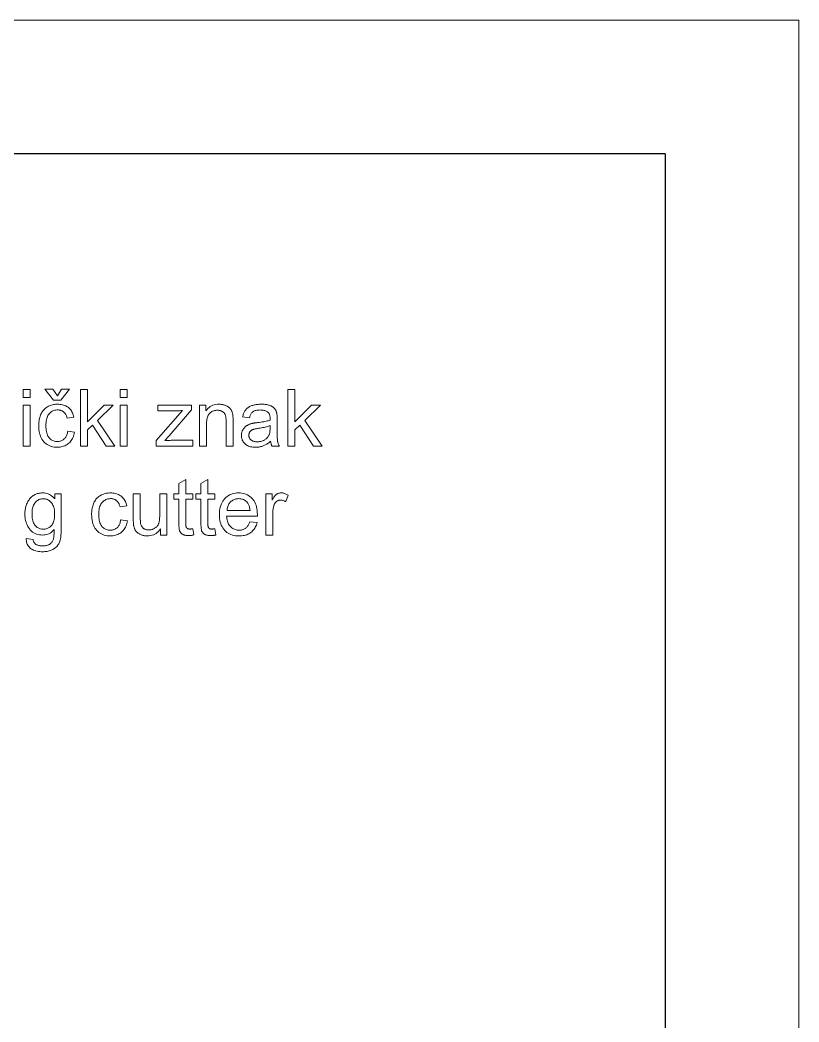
# Model space of a CAD drawing. Extents: x 0 to 594, y 0 to 521.
# Drawn here: x 552.7 to 593.8, y 367 to 419.9 of the extents above; entities that cross this region are included whole.
import ezdxf

# ---------------------------------------------------------------- set-up
doc = ezdxf.new("R2010")
doc.units = 0

msp = doc.modelspace()

# ---------------------------------------------------------------- linework, layer by layer
at = {"color": 7, "lineweight": 13}
for p, q in [((593.818, 419.914), (0, 419.914)), ((593.818, 0), (593.818, 419.914))]:
    msp.add_line(p, q, dxfattribs=at)
at = {"color": 7, "lineweight": 30}
for q in [(28.277, 412.845), (586.749, 7.069)]:
    msp.add_line((586.749, 412.845), q, dxfattribs=at)
at = {"color": 7, "lineweight": 13}
for points in [[(552.872, 399.989), (552.872, 400.412), (553.241, 400.412), (553.241, 399.989)], [(554.673, 400.081), (554.898, 400.429), (555.316, 400.429), (554.855, 399.856), (554.462, 399.856), (554.02, 400.429), (554.442, 400.429)], [(555.899, 397.412), (555.899, 400.412), (556.267, 400.412), (556.267, 398.702), (557.139, 399.586), (557.616, 399.586), (556.785, 398.779), (557.7, 397.412), (557.245, 397.412), (556.527, 398.523), (556.267, 398.274), (556.267, 397.412)], [(557.994, 399.989), (557.994, 400.412), (558.363, 400.412), (558.363, 399.989)], [(566.847, 397.412), (566.847, 400.412), (567.215, 400.412), (567.215, 398.702), (568.087, 399.586), (568.564, 399.586), (567.733, 398.779), (568.648, 397.412), (568.193, 397.412), (567.475, 398.523), (567.215, 398.274), (567.215, 397.412)], [(552.872, 397.412), (552.872, 399.586), (553.241, 399.586), (553.241, 397.412)], [(555.219, 398.208), (555.582, 398.161), (555.568, 398.088), (555.55, 398.018), (555.529, 397.951), (555.505, 397.888), (555.476, 397.827), (555.444, 397.77), (555.408, 397.717), (555.368, 397.666), (555.325, 397.619), (555.278, 397.575), (555.228, 397.535), (555.175, 397.499), (555.121, 397.467), (555.064, 397.439), (555.005, 397.416), (554.944, 397.397), (554.881, 397.382), (554.815, 397.372), (554.747, 397.365), (554.677, 397.363), (554.59, 397.366), (554.506, 397.375), (554.425, 397.389), (554.348, 397.41), (554.275, 397.436), (554.205, 397.468), (554.138, 397.506), (554.075, 397.55), (554.016, 397.599), (553.96, 397.655), (553.908, 397.716), (553.862, 397.782), (553.822, 397.853), (553.786, 397.929), (553.757, 398.01), (553.732, 398.096), (553.713, 398.187), (553.7, 398.283), (553.691, 398.384), (553.689, 398.491), (553.69, 398.56), (553.693, 398.628), (553.699, 398.694), (553.707, 398.758), (553.718, 398.821), (553.731, 398.881), (553.746, 398.94), (553.763, 398.998), (553.783, 399.053), (553.805, 399.107), (553.83, 399.158), (553.857, 399.207), (553.886, 399.253), (553.918, 399.297), (553.952, 399.338), (553.989, 399.376), (554.028, 399.412), (554.07, 399.445), (554.114, 399.475), (554.16, 399.503), (554.208, 399.528), (554.257, 399.55), (554.307, 399.57), (554.358, 399.587), (554.409, 399.602), (554.462, 399.614), (554.515, 399.623), (554.569, 399.629), (554.624, 399.633), (554.679, 399.635), (554.749, 399.633), (554.816, 399.628), (554.88, 399.619), (554.942, 399.606), (555.001, 399.59), (555.058, 399.57), (555.112, 399.547), (555.163, 399.52), (555.212, 399.49), (555.258, 399.456), (555.302, 399.418), (555.342, 399.378), (555.379, 399.335), (555.413, 399.288), (555.443, 399.239), (555.47, 399.187), (555.494, 399.131), (555.515, 399.073), (555.533, 399.011), (555.547, 398.947), (555.189, 398.892), (555.178, 398.935), (555.165, 398.975), (555.151, 399.013), (555.135, 399.05), (555.118, 399.084), (555.099, 399.116), (555.078, 399.145), (555.056, 399.173), (555.033, 399.198), (555.008, 399.221), (554.981, 399.242), (554.953, 399.261), (554.925, 399.278), (554.895, 399.292), (554.864, 399.304), (554.832, 399.314), (554.799, 399.322), (554.765, 399.327), (554.73, 399.331), (554.693, 399.332), (554.639, 399.33), (554.586, 399.324), (554.536, 399.314), (554.488, 399.3), (554.441, 399.282), (554.397, 399.26), (554.355, 399.234), (554.315, 399.204), (554.277, 399.17), (554.241, 399.132), (554.208, 399.09), (554.179, 399.043), (554.153, 398.992), (554.13, 398.935), (554.111, 398.875), (554.095, 398.809), (554.083, 398.739), (554.074, 398.664), (554.069, 398.585), (554.067, 398.501), (554.069, 398.416), (554.074, 398.335), (554.082, 398.26), (554.094, 398.189), (554.109, 398.123), (554.128, 398.062), (554.15, 398.005), (554.175, 397.954), (554.203, 397.907), (554.235, 397.865), (554.27, 397.827), (554.306, 397.793), (554.345, 397.763), (554.386, 397.738), (554.429, 397.716), (554.473, 397.698), (554.52, 397.684), (554.569, 397.674), (554.62, 397.668), (554.673, 397.666), (554.716, 397.667), (554.757, 397.671), (554.797, 397.678), (554.835, 397.687), (554.872, 397.699), (554.908, 397.714), (554.942, 397.731), (554.974, 397.751), (555.005, 397.774), (555.035, 397.799), (555.063, 397.827), (555.089, 397.858), (555.113, 397.892), (555.134, 397.928), (555.154, 397.968), (555.171, 398.01), (555.187, 398.055), (555.2, 398.104), (555.211, 398.155)], [(557.994, 397.412), (557.994, 399.586), (558.363, 399.586), (558.363, 397.412)], [(559.893, 397.412), (559.893, 397.711), (561.277, 399.299), (561.23, 399.297), (561.185, 399.295), (561.141, 399.293), (561.097, 399.291), (561.055, 399.29), (561.014, 399.289), (560.974, 399.288), (560.936, 399.287), (560.898, 399.287), (560.861, 399.287), (559.975, 399.287), (559.975, 399.586), (561.751, 399.586), (561.751, 399.342), (560.575, 397.963), (560.348, 397.711), (560.397, 397.715), (560.445, 397.718), (560.493, 397.72), (560.541, 397.723), (560.588, 397.725), (560.634, 397.727), (560.679, 397.728), (560.724, 397.729), (560.768, 397.729), (560.812, 397.729), (561.817, 397.729), (561.817, 397.412)], [(562.183, 397.412), (562.183, 399.586), (562.515, 399.586), (562.515, 399.277), (562.565, 399.345), (562.619, 399.405), (562.678, 399.459), (562.74, 399.506), (562.807, 399.545), (562.879, 399.577), (562.954, 399.602), (563.034, 399.62), (563.118, 399.631), (563.206, 399.635), (563.245, 399.634), (563.284, 399.632), (563.321, 399.628), (563.359, 399.623), (563.395, 399.617), (563.431, 399.609), (563.466, 399.6), (563.5, 399.589), (563.534, 399.577), (563.568, 399.564), (563.6, 399.549), (563.63, 399.534), (563.659, 399.518), (563.686, 399.501), (563.712, 399.482), (563.735, 399.464), (563.758, 399.444), (563.778, 399.423), (563.797, 399.401), (563.814, 399.379), (563.83, 399.356), (563.845, 399.331), (563.859, 399.306), (563.872, 399.28), (563.884, 399.254), (563.895, 399.226), (563.905, 399.197), (563.914, 399.168), (563.922, 399.138), (563.929, 399.107), (563.933, 399.085), (563.936, 399.06), (563.939, 399.031), (563.942, 399), (563.944, 398.966), (563.946, 398.929), (563.947, 398.888), (563.948, 398.845), (563.949, 398.798), (563.949, 398.749), (563.949, 397.412), (563.581, 397.412), (563.581, 398.734), (563.581, 398.778), (563.579, 398.82), (563.577, 398.859), (563.574, 398.896), (563.57, 398.931), (563.565, 398.964), (563.56, 398.994), (563.553, 399.022), (563.546, 399.047), (563.538, 399.071), (563.529, 399.093), (563.518, 399.114), (563.506, 399.134), (563.493, 399.153), (563.478, 399.171), (563.462, 399.189), (563.445, 399.205), (563.427, 399.221), (563.407, 399.235), (563.385, 399.249), (563.363, 399.262), (563.34, 399.273), (563.316, 399.283), (563.292, 399.291), (563.267, 399.299), (563.241, 399.305), (563.214, 399.309), (563.186, 399.313), (563.158, 399.315), (563.129, 399.315), (563.082, 399.314), (563.037, 399.309), (562.993, 399.302), (562.951, 399.292), (562.909, 399.278), (562.87, 399.262), (562.831, 399.242), (562.793, 399.22), (562.757, 399.194), (562.722, 399.166), (562.69, 399.133), (562.661, 399.096), (562.635, 399.052), (562.613, 399.004), (562.594, 398.95), (562.579, 398.89), (562.567, 398.826), (562.558, 398.755), (562.553, 398.68), (562.552, 398.599), (562.552, 397.412)], [(565.932, 397.68), (565.891, 397.647), (565.851, 397.615), (565.811, 397.585), (565.771, 397.558), (565.731, 397.532), (565.692, 397.508), (565.653, 397.487), (565.615, 397.468), (565.576, 397.45), (565.538, 397.435), (565.5, 397.421), (565.461, 397.409), (565.422, 397.398), (565.382, 397.389), (565.342, 397.381), (565.301, 397.375), (565.26, 397.37), (565.218, 397.366), (565.175, 397.364), (565.132, 397.363), (565.062, 397.365), (564.995, 397.37), (564.932, 397.379), (564.872, 397.391), (564.815, 397.407), (564.762, 397.426), (564.712, 397.449), (564.665, 397.475), (564.622, 397.505), (564.582, 397.538), (564.545, 397.574), (564.512, 397.612), (564.484, 397.652), (564.458, 397.694), (564.437, 397.737), (564.42, 397.783), (564.407, 397.831), (564.397, 397.88), (564.391, 397.932), (564.389, 397.985), (564.39, 398.017), (564.392, 398.048), (564.396, 398.079), (564.401, 398.109), (564.407, 398.138), (564.415, 398.167), (564.425, 398.195), (564.436, 398.223), (564.448, 398.25), (564.462, 398.277), (564.477, 398.303), (564.493, 398.328), (564.51, 398.351), (564.527, 398.374), (564.546, 398.396), (564.565, 398.417), (564.586, 398.436), (564.607, 398.455), (564.629, 398.472), (564.652, 398.489), (564.676, 398.504), (564.701, 398.519), (564.726, 398.533), (564.751, 398.546), (564.777, 398.559), (564.804, 398.57), (564.832, 398.581), (564.859, 398.591), (564.888, 398.601), (564.917, 398.609), (564.94, 398.615), (564.965, 398.621), (564.992, 398.626), (565.022, 398.632), (565.053, 398.638), (565.087, 398.643), (565.123, 398.649), (565.161, 398.654), (565.202, 398.659), (565.245, 398.665), (565.332, 398.676), (565.414, 398.687), (565.491, 398.698), (565.564, 398.711), (565.632, 398.723), (565.695, 398.736), (565.754, 398.749), (565.808, 398.763), (565.857, 398.777), (565.902, 398.792), (565.902, 398.806), (565.902, 398.82), (565.903, 398.832), (565.903, 398.843), (565.903, 398.853), (565.903, 398.863), (565.903, 398.87), (565.904, 398.877), (565.904, 398.883), (565.904, 398.888), (565.903, 398.931), (565.899, 398.972), (565.894, 399.011), (565.887, 399.047), (565.878, 399.08), (565.866, 399.11), (565.852, 399.138), (565.837, 399.163), (565.819, 399.185), (565.799, 399.205), (565.77, 399.229), (565.737, 399.25), (565.702, 399.269), (565.664, 399.285), (565.624, 399.299), (565.58, 399.31), (565.534, 399.319), (565.486, 399.325), (565.434, 399.329), (565.38, 399.33), (565.329, 399.329), (565.281, 399.326), (565.236, 399.322), (565.194, 399.315), (565.154, 399.307), (565.117, 399.297), (565.083, 399.285), (565.051, 399.271), (565.022, 399.256), (564.996, 399.239), (564.972, 399.219), (564.949, 399.197), (564.928, 399.171), (564.907, 399.143), (564.888, 399.113), (564.871, 399.079), (564.854, 399.043), (564.839, 399.003), (564.825, 398.961), (564.813, 398.916), (564.453, 398.965), (564.463, 399.011), (564.475, 399.054), (564.488, 399.096), (564.502, 399.136), (564.518, 399.174), (564.534, 399.211), (564.553, 399.246), (564.572, 399.279), (564.593, 399.31), (564.614, 399.339), (564.638, 399.367), (564.663, 399.393), (564.691, 399.418), (564.72, 399.442), (564.752, 399.465), (564.786, 399.486), (564.821, 399.506), (564.859, 399.525), (564.898, 399.542), (564.94, 399.558), (564.983, 399.573), (565.028, 399.586), (565.074, 399.597), (565.121, 399.607), (565.169, 399.615), (565.219, 399.622), (565.271, 399.628), (565.323, 399.632), (565.378, 399.634), (565.433, 399.635), (565.488, 399.634), (565.54, 399.632), (565.591, 399.629), (565.639, 399.624), (565.685, 399.618), (565.729, 399.611), (565.771, 399.603), (565.811, 399.593), (565.849, 399.582), (565.885, 399.569), (565.919, 399.556), (565.951, 399.542), (565.981, 399.527), (566.01, 399.511), (566.036, 399.495), (566.061, 399.478), (566.084, 399.461), (566.105, 399.443), (566.124, 399.424), (566.141, 399.404), (566.157, 399.384), (566.172, 399.363), (566.186, 399.34), (566.199, 399.317), (566.211, 399.292), (566.222, 399.267), (566.232, 399.24), (566.241, 399.212), (566.249, 399.184), (566.256, 399.154), (566.259, 399.133), (566.262, 399.11), (566.265, 399.084), (566.267, 399.054), (566.269, 399.022), (566.271, 398.986), (566.272, 398.948), (566.273, 398.906), (566.274, 398.862), (566.274, 398.814), (566.274, 398.323), (566.274, 398.224), (566.275, 398.133), (566.276, 398.049), (566.278, 397.972), (566.28, 397.904), (566.282, 397.842), (566.286, 397.789), (566.289, 397.743), (566.293, 397.704), (566.298, 397.673), (566.303, 397.646), (566.309, 397.619), (566.316, 397.593), (566.324, 397.566), (566.333, 397.54), (566.342, 397.514), (566.353, 397.488), (566.365, 397.463), (566.377, 397.437), (566.391, 397.412), (566.006, 397.412), (565.995, 397.436), (565.985, 397.46), (565.975, 397.485), (565.967, 397.51), (565.959, 397.537), (565.952, 397.564), (565.946, 397.592), (565.94, 397.621), (565.936, 397.65)], [(565.902, 398.503), (565.859, 398.487), (565.813, 398.471), (565.763, 398.456), (565.709, 398.441), (565.651, 398.427), (565.589, 398.414), (565.523, 398.4), (565.452, 398.388), (565.378, 398.376), (565.3, 398.364), (565.256, 398.357), (565.214, 398.35), (565.176, 398.343), (565.139, 398.336), (565.106, 398.329), (565.075, 398.322), (565.047, 398.314), (565.022, 398.306), (564.999, 398.298), (564.979, 398.29), (564.96, 398.282), (564.943, 398.272), (564.926, 398.262), (564.91, 398.251), (564.895, 398.24), (564.881, 398.227), (564.868, 398.214), (564.856, 398.2), (564.844, 398.186), (564.833, 398.17), (564.824, 398.155), (564.815, 398.138), (564.807, 398.122), (564.801, 398.105), (564.795, 398.087), (564.79, 398.07), (564.787, 398.052), (564.784, 398.033), (564.783, 398.015), (564.782, 397.996), (564.783, 397.967), (564.787, 397.939), (564.792, 397.912), (564.8, 397.885), (564.81, 397.86), (564.822, 397.836), (564.837, 397.813), (564.854, 397.791), (564.872, 397.77), (564.894, 397.75), (564.917, 397.731), (564.942, 397.715), (564.97, 397.7), (564.999, 397.687), (565.031, 397.676), (565.065, 397.667), (565.1, 397.661), (565.138, 397.656), (565.178, 397.653), (565.22, 397.652), (565.262, 397.653), (565.303, 397.655), (565.344, 397.66), (565.383, 397.667), (565.421, 397.675), (565.459, 397.685), (565.495, 397.697), (565.531, 397.711), (565.565, 397.727), (565.599, 397.745), (565.631, 397.764), (565.661, 397.785), (565.69, 397.807), (565.717, 397.83), (565.742, 397.855), (565.766, 397.881), (565.788, 397.909), (565.808, 397.938), (565.826, 397.968), (565.842, 398), (565.854, 398.026), (565.864, 398.054), (565.872, 398.085), (565.88, 398.118), (565.887, 398.154), (565.892, 398.192), (565.896, 398.233), (565.899, 398.275), (565.901, 398.32), (565.902, 398.368)], [(561.825, 393.06), (561.878, 392.734), (561.848, 392.728), (561.817, 392.722), (561.788, 392.718), (561.759, 392.713), (561.731, 392.71), (561.704, 392.707), (561.677, 392.704), (561.651, 392.703), (561.625, 392.702), (561.6, 392.702), (561.561, 392.702), (561.523, 392.704), (561.488, 392.707), (561.454, 392.712), (561.422, 392.717), (561.392, 392.724), (561.363, 392.733), (561.337, 392.742), (561.312, 392.753), (561.289, 392.765), (561.268, 392.778), (561.247, 392.792), (561.229, 392.807), (561.211, 392.822), (561.195, 392.838), (561.18, 392.855), (561.166, 392.873), (561.154, 392.892), (561.143, 392.911), (561.133, 392.932), (561.125, 392.955), (561.117, 392.982), (561.111, 393.014), (561.105, 393.051), (561.1, 393.092), (561.096, 393.138), (561.093, 393.188), (561.09, 393.243), (561.089, 393.303), (561.088, 393.367), (561.088, 394.617), (560.818, 394.617), (560.818, 394.903), (561.088, 394.903), (561.088, 395.442), (561.455, 395.663), (561.455, 394.903), (561.825, 394.903), (561.825, 394.617), (561.455, 394.617), (561.455, 393.346), (561.455, 393.316), (561.456, 393.288), (561.457, 393.262), (561.458, 393.238), (561.46, 393.217), (561.462, 393.198), (561.464, 393.181), (561.467, 393.166), (561.471, 393.154), (561.474, 393.144), (561.478, 393.135), (561.483, 393.126), (561.488, 393.118), (561.494, 393.11), (561.5, 393.103), (561.506, 393.096), (561.513, 393.09), (561.521, 393.083), (561.529, 393.077), (561.538, 393.072), (561.547, 393.067), (561.557, 393.062), (561.567, 393.058), (561.579, 393.055), (561.591, 393.052), (561.604, 393.05), (561.618, 393.048), (561.632, 393.046), (561.648, 393.046), (561.664, 393.045), (561.676, 393.045), (561.69, 393.046), (561.704, 393.047), (561.719, 393.048), (561.735, 393.049), (561.751, 393.05), (561.768, 393.052), (561.787, 393.054), (561.805, 393.057)], [(562.99, 393.06), (563.043, 392.734), (563.012, 392.728), (562.982, 392.722), (562.952, 392.718), (562.924, 392.713), (562.895, 392.71), (562.868, 392.707), (562.841, 392.704), (562.815, 392.703), (562.789, 392.702), (562.764, 392.702), (562.725, 392.702), (562.688, 392.704), (562.652, 392.707), (562.618, 392.712), (562.586, 392.717), (562.556, 392.724), (562.528, 392.733), (562.501, 392.742), (562.476, 392.753), (562.453, 392.765), (562.432, 392.778), (562.412, 392.792), (562.393, 392.807), (562.375, 392.822), (562.359, 392.838), (562.344, 392.855), (562.331, 392.873), (562.318, 392.892), (562.308, 392.911), (562.298, 392.932), (562.289, 392.955), (562.282, 392.982), (562.275, 393.014), (562.269, 393.051), (562.264, 393.092), (562.26, 393.138), (562.257, 393.188), (562.255, 393.243), (562.253, 393.303), (562.253, 393.367), (562.253, 394.617), (561.983, 394.617), (561.983, 394.903), (562.253, 394.903), (562.253, 395.442), (562.619, 395.663), (562.619, 394.903), (562.99, 394.903), (562.99, 394.617), (562.619, 394.617), (562.619, 393.346), (562.619, 393.316), (562.62, 393.288), (562.621, 393.262), (562.622, 393.238), (562.624, 393.217), (562.626, 393.198), (562.629, 393.181), (562.632, 393.166), (562.635, 393.154), (562.639, 393.144), (562.643, 393.135), (562.647, 393.126), (562.652, 393.118), (562.658, 393.11), (562.664, 393.103), (562.671, 393.096), (562.678, 393.09), (562.685, 393.083), (562.693, 393.077), (562.702, 393.072), (562.711, 393.067), (562.721, 393.062), (562.732, 393.058), (562.743, 393.055), (562.755, 393.052), (562.768, 393.05), (562.782, 393.048), (562.797, 393.046), (562.812, 393.046), (562.828, 393.045), (562.841, 393.045), (562.854, 393.046), (562.868, 393.047), (562.883, 393.048), (562.899, 393.049), (562.916, 393.05), (562.933, 393.052), (562.951, 393.054), (562.97, 393.057)], [(553.032, 392.55), (553.39, 392.497), (553.395, 392.465), (553.402, 392.434), (553.411, 392.406), (553.421, 392.379), (553.432, 392.354), (553.446, 392.33), (553.461, 392.309), (553.477, 392.289), (553.495, 392.271), (553.515, 392.255), (553.543, 392.236), (553.574, 392.219), (553.606, 392.203), (553.641, 392.19), (553.677, 392.179), (553.715, 392.169), (553.756, 392.162), (553.798, 392.157), (553.843, 392.154), (553.889, 392.153), (553.939, 392.154), (553.987, 392.157), (554.032, 392.162), (554.075, 392.169), (554.116, 392.179), (554.154, 392.19), (554.19, 392.203), (554.224, 392.219), (554.255, 392.236), (554.284, 392.255), (554.311, 392.277), (554.336, 392.3), (554.36, 392.324), (554.381, 392.35), (554.401, 392.378), (554.419, 392.408), (554.435, 392.439), (554.449, 392.471), (554.462, 392.506), (554.472, 392.542), (554.478, 392.567), (554.483, 392.597), (554.487, 392.632), (554.49, 392.672), (554.493, 392.716), (554.496, 392.766), (554.498, 392.821), (554.499, 392.88), (554.499, 392.945), (554.499, 393.015), (554.45, 392.961), (554.398, 392.912), (554.344, 392.87), (554.287, 392.833), (554.228, 392.801), (554.167, 392.776), (554.103, 392.756), (554.037, 392.742), (553.968, 392.733), (553.897, 392.73), (553.81, 392.733), (553.726, 392.743), (553.647, 392.759), (553.571, 392.782), (553.5, 392.811), (553.433, 392.847), (553.369, 392.889), (553.31, 392.937), (553.255, 392.992), (553.204, 393.053), (553.157, 393.119), (553.115, 393.188), (553.078, 393.259), (553.047, 393.333), (553.02, 393.409), (552.997, 393.488), (552.98, 393.569), (552.968, 393.653), (552.961, 393.74), (552.958, 393.829), (552.959, 393.891), (552.963, 393.952), (552.968, 394.011), (552.976, 394.07), (552.986, 394.128), (552.999, 394.185), (553.013, 394.241), (553.03, 394.296), (553.049, 394.35), (553.071, 394.403), (553.094, 394.454), (553.12, 394.503), (553.147, 394.55), (553.177, 394.594), (553.209, 394.636), (553.242, 394.676), (553.278, 394.713), (553.316, 394.747), (553.355, 394.779), (553.397, 394.809), (553.441, 394.837), (553.486, 394.861), (553.532, 394.882), (553.58, 394.901), (553.63, 394.917), (553.681, 394.93), (553.733, 394.94), (553.787, 394.947), (553.843, 394.951), (553.9, 394.953), (553.975, 394.949), (554.048, 394.94), (554.118, 394.925), (554.186, 394.903), (554.25, 394.875), (554.313, 394.841), (554.372, 394.8), (554.429, 394.753), (554.483, 394.701), (554.534, 394.641), (554.534, 394.903), (554.874, 394.903), (554.874, 393.025), (554.873, 392.926), (554.869, 392.834), (554.864, 392.747), (554.857, 392.666), (554.848, 392.591), (554.836, 392.522), (554.823, 392.459), (554.807, 392.402), (554.79, 392.351), (554.77, 392.306), (554.748, 392.264), (554.724, 392.224), (554.697, 392.186), (554.668, 392.15), (554.637, 392.116), (554.603, 392.083), (554.566, 392.053), (554.528, 392.024), (554.486, 391.996), (554.443, 391.971), (554.397, 391.948), (554.349, 391.927), (554.299, 391.908), (554.247, 391.892), (554.193, 391.879), (554.137, 391.868), (554.078, 391.859), (554.018, 391.853), (553.956, 391.849), (553.891, 391.848), (553.815, 391.85), (553.742, 391.855), (553.672, 391.864), (553.604, 391.876), (553.54, 391.892), (553.479, 391.911), (553.42, 391.934), (553.365, 391.96), (553.312, 391.99), (553.263, 392.023), (553.218, 392.06), (553.177, 392.1), (553.142, 392.144), (553.111, 392.191), (553.086, 392.242), (553.065, 392.297), (553.049, 392.355), (553.038, 392.416), (553.033, 392.481)], [(553.337, 393.856), (553.338, 393.772), (553.344, 393.694), (553.352, 393.62), (553.364, 393.551), (553.379, 393.486), (553.398, 393.426), (553.42, 393.37), (553.445, 393.319), (553.474, 393.273), (553.507, 393.232), (553.541, 393.194), (553.578, 393.161), (553.616, 393.131), (553.656, 393.106), (553.698, 393.084), (553.741, 393.066), (553.786, 393.053), (553.833, 393.043), (553.882, 393.037), (553.932, 393.035), (553.982, 393.037), (554.03, 393.043), (554.077, 393.053), (554.122, 393.066), (554.166, 393.084), (554.207, 393.105), (554.247, 393.131), (554.286, 393.16), (554.323, 393.193), (554.358, 393.23), (554.391, 393.272), (554.42, 393.318), (554.446, 393.368), (554.468, 393.422), (554.487, 393.481), (554.502, 393.545), (554.514, 393.613), (554.523, 393.685), (554.528, 393.762), (554.53, 393.843), (554.528, 393.921), (554.523, 393.995), (554.514, 394.065), (554.501, 394.131), (554.486, 394.193), (554.466, 394.252), (554.443, 394.306), (554.417, 394.356), (554.386, 394.403), (554.353, 394.445), (554.317, 394.484), (554.279, 394.518), (554.24, 394.548), (554.2, 394.575), (554.158, 394.597), (554.114, 394.615), (554.069, 394.629), (554.023, 394.64), (553.975, 394.646), (553.926, 394.648), (553.878, 394.646), (553.831, 394.64), (553.785, 394.63), (553.741, 394.616), (553.699, 394.598), (553.658, 394.576), (553.618, 394.55), (553.58, 394.52), (553.544, 394.486), (553.509, 394.448), (553.476, 394.406), (553.447, 394.361), (553.421, 394.311), (553.399, 394.258), (553.38, 394.2), (553.364, 394.139), (553.352, 394.074), (553.344, 394.005), (553.339, 393.932)], [(558.013, 393.526), (558.375, 393.479), (558.361, 393.406), (558.344, 393.336), (558.323, 393.269), (558.298, 393.206), (558.269, 393.145), (558.237, 393.088), (558.201, 393.035), (558.161, 392.984), (558.118, 392.937), (558.071, 392.893), (558.021, 392.853), (557.969, 392.817), (557.914, 392.785), (557.858, 392.757), (557.799, 392.734), (557.737, 392.715), (557.674, 392.7), (557.608, 392.69), (557.541, 392.683), (557.47, 392.681), (557.383, 392.684), (557.299, 392.693), (557.219, 392.707), (557.142, 392.728), (557.068, 392.754), (556.998, 392.786), (556.932, 392.824), (556.869, 392.868), (556.809, 392.917), (556.753, 392.973), (556.702, 393.034), (556.656, 393.099), (556.615, 393.17), (556.58, 393.246), (556.55, 393.327), (556.525, 393.414), (556.506, 393.505), (556.493, 393.601), (556.485, 393.702), (556.482, 393.809), (556.483, 393.878), (556.487, 393.946), (556.493, 394.012), (556.501, 394.076), (556.511, 394.139), (556.524, 394.199), (556.539, 394.258), (556.557, 394.315), (556.577, 394.371), (556.599, 394.425), (556.623, 394.476), (556.65, 394.525), (556.68, 394.571), (556.711, 394.615), (556.746, 394.656), (556.782, 394.694), (556.822, 394.729), (556.863, 394.762), (556.907, 394.793), (556.954, 394.821), (557.002, 394.846), (557.051, 394.868), (557.101, 394.888), (557.151, 394.905), (557.203, 394.92), (557.255, 394.931), (557.308, 394.941), (557.362, 394.947), (557.417, 394.951), (557.472, 394.953), (557.542, 394.951), (557.609, 394.945), (557.673, 394.936), (557.735, 394.924), (557.794, 394.908), (557.851, 394.888), (557.905, 394.865), (557.956, 394.838), (558.005, 394.807), (558.052, 394.773), (558.095, 394.736), (558.135, 394.696), (558.172, 394.652), (558.206, 394.606), (558.236, 394.557), (558.264, 394.504), (558.288, 394.449), (558.308, 394.391), (558.326, 394.329), (558.34, 394.265), (557.982, 394.21), (557.971, 394.252), (557.958, 394.293), (557.944, 394.331), (557.929, 394.368), (557.911, 394.402), (557.892, 394.433), (557.872, 394.463), (557.85, 394.491), (557.826, 394.516), (557.801, 394.539), (557.774, 394.56), (557.747, 394.579), (557.718, 394.596), (557.688, 394.61), (557.657, 394.622), (557.625, 394.632), (557.592, 394.64), (557.558, 394.645), (557.523, 394.649), (557.487, 394.65), (557.432, 394.648), (557.38, 394.642), (557.329, 394.632), (557.281, 394.618), (557.235, 394.6), (557.19, 394.578), (557.148, 394.552), (557.108, 394.522), (557.07, 394.488), (557.035, 394.45), (557.002, 394.408), (556.972, 394.361), (556.946, 394.31), (556.923, 394.253), (556.904, 394.193), (556.888, 394.127), (556.876, 394.057), (556.868, 393.982), (556.862, 393.903), (556.861, 393.819), (556.862, 393.734), (556.867, 393.653), (556.876, 393.578), (556.887, 393.507), (556.903, 393.441), (556.921, 393.38), (556.943, 393.323), (556.968, 393.271), (556.997, 393.225), (557.028, 393.182), (557.063, 393.145), (557.1, 393.111), (557.138, 393.081), (557.179, 393.055), (557.222, 393.034), (557.267, 393.016), (557.313, 393.002), (557.362, 392.992), (557.413, 392.986), (557.466, 392.984), (557.509, 392.985), (557.55, 392.989), (557.59, 392.996), (557.628, 393.005), (557.665, 393.017), (557.701, 393.032), (557.735, 393.049), (557.768, 393.069), (557.799, 393.092), (557.829, 393.117), (557.857, 393.145), (557.882, 393.176), (557.906, 393.21), (557.928, 393.246), (557.947, 393.286), (557.965, 393.328), (557.98, 393.373), (557.993, 393.421), (558.004, 393.472)], [(560.114, 392.73), (560.114, 393.049), (560.062, 392.979), (560.006, 392.917), (559.946, 392.862), (559.882, 392.814), (559.815, 392.773), (559.744, 392.74), (559.67, 392.714), (559.592, 392.696), (559.51, 392.685), (559.425, 392.681), (559.387, 392.682), (559.349, 392.684), (559.312, 392.688), (559.275, 392.693), (559.239, 392.699), (559.203, 392.708), (559.168, 392.717), (559.133, 392.728), (559.099, 392.741), (559.066, 392.755), (559.033, 392.77), (559.002, 392.786), (558.973, 392.802), (558.946, 392.82), (558.92, 392.838), (558.896, 392.857), (558.874, 392.876), (558.854, 392.897), (558.835, 392.918), (558.818, 392.94), (558.802, 392.963), (558.788, 392.987), (558.774, 393.011), (558.761, 393.037), (558.749, 393.064), (558.738, 393.092), (558.728, 393.121), (558.719, 393.15), (558.711, 393.181), (558.704, 393.213), (558.7, 393.236), (558.696, 393.262), (558.693, 393.29), (558.69, 393.32), (558.688, 393.353), (558.686, 393.389), (558.684, 393.427), (558.683, 393.468), (558.682, 393.511), (558.682, 393.557), (558.682, 394.903), (559.05, 394.903), (559.05, 393.698), (559.05, 393.642), (559.051, 393.59), (559.052, 393.542), (559.054, 393.497), (559.056, 393.457), (559.058, 393.42), (559.061, 393.386), (559.065, 393.357), (559.068, 393.331), (559.073, 393.309), (559.081, 393.281), (559.09, 393.254), (559.101, 393.228), (559.113, 393.203), (559.127, 393.18), (559.143, 393.157), (559.16, 393.136), (559.178, 393.117), (559.198, 393.098), (559.22, 393.081), (559.243, 393.065), (559.267, 393.051), (559.292, 393.039), (559.319, 393.028), (559.346, 393.019), (559.374, 393.012), (559.404, 393.006), (559.434, 393.002), (559.466, 392.999), (559.498, 392.998), (559.531, 392.999), (559.564, 393.002), (559.596, 393.006), (559.628, 393.012), (559.659, 393.019), (559.69, 393.029), (559.72, 393.04), (559.751, 393.053), (559.78, 393.067), (559.809, 393.083), (559.838, 393.101), (559.864, 393.12), (559.889, 393.14), (559.912, 393.161), (559.934, 393.183), (559.953, 393.207), (559.971, 393.232), (559.988, 393.258), (560.002, 393.286), (560.015, 393.314), (560.027, 393.345), (560.037, 393.378), (560.046, 393.414), (560.054, 393.453), (560.06, 393.494), (560.066, 393.538), (560.07, 393.584), (560.073, 393.633), (560.075, 393.685), (560.076, 393.739), (560.076, 394.903), (560.444, 394.903), (560.444, 392.73)], [(564.837, 393.43), (565.218, 393.383), (565.199, 393.318), (565.176, 393.256), (565.15, 393.196), (565.121, 393.14), (565.09, 393.087), (565.055, 393.036), (565.017, 392.989), (564.976, 392.945), (564.932, 392.904), (564.885, 392.865), (564.834, 392.83), (564.782, 392.799), (564.726, 392.771), (564.668, 392.747), (564.607, 392.727), (564.544, 392.711), (564.477, 392.698), (564.408, 392.688), (564.337, 392.683), (564.262, 392.681), (564.169, 392.684), (564.08, 392.693), (563.994, 392.707), (563.913, 392.728), (563.835, 392.754), (563.761, 392.787), (563.692, 392.825), (563.626, 392.869), (563.564, 392.919), (563.506, 392.975), (563.453, 393.036), (563.406, 393.102), (563.364, 393.172), (563.328, 393.247), (563.297, 393.327), (563.272, 393.412), (563.252, 393.502), (563.238, 393.596), (563.23, 393.695), (563.227, 393.798), (563.23, 393.906), (563.238, 394.008), (563.252, 394.105), (563.272, 394.198), (563.298, 394.285), (563.329, 394.368), (563.365, 394.446), (563.408, 394.519), (563.456, 394.587), (563.509, 394.65), (563.568, 394.707), (563.629, 394.759), (563.694, 394.804), (563.762, 394.844), (563.834, 394.877), (563.909, 394.904), (563.987, 394.925), (564.069, 394.94), (564.154, 394.949), (564.242, 394.953), (564.328, 394.95), (564.41, 394.941), (564.489, 394.926), (564.565, 394.905), (564.638, 394.878), (564.708, 394.846), (564.774, 394.807), (564.837, 394.763), (564.897, 394.712), (564.954, 394.656), (565.007, 394.594), (565.054, 394.527), (565.095, 394.456), (565.131, 394.38), (565.161, 394.299), (565.186, 394.213), (565.206, 394.122), (565.219, 394.027), (565.228, 393.926), (565.23, 393.821), (565.23, 393.814), (565.23, 393.806), (565.23, 393.798), (565.23, 393.789), (565.23, 393.78), (565.23, 393.77), (565.229, 393.759), (565.229, 393.748), (565.229, 393.735), (565.228, 393.723), (563.608, 393.723), (563.613, 393.653), (563.622, 393.586), (563.634, 393.523), (563.65, 393.463), (563.668, 393.406), (563.69, 393.353), (563.715, 393.304), (563.744, 393.257), (563.775, 393.214), (563.81, 393.174), (563.847, 393.138), (563.887, 393.106), (563.928, 393.077), (563.97, 393.052), (564.015, 393.031), (564.061, 393.014), (564.109, 393.001), (564.159, 392.992), (564.211, 392.986), (564.264, 392.984), (564.304, 392.985), (564.343, 392.988), (564.381, 392.993), (564.417, 393.001), (564.452, 393.011), (564.486, 393.022), (564.519, 393.036), (564.551, 393.052), (564.581, 393.07), (564.61, 393.09), (564.638, 393.113), (564.665, 393.138), (564.691, 393.166), (564.715, 393.196), (564.739, 393.228), (564.761, 393.264), (564.782, 393.301), (564.802, 393.342), (564.82, 393.385)], [(563.628, 394.026), (564.842, 394.026), (564.836, 394.079), (564.828, 394.13), (564.819, 394.178), (564.807, 394.223), (564.794, 394.265), (564.78, 394.305), (564.763, 394.342), (564.745, 394.377), (564.724, 394.408), (564.702, 394.437), (564.666, 394.477), (564.628, 394.513), (564.587, 394.545), (564.545, 394.573), (564.5, 394.596), (564.454, 394.616), (564.405, 394.631), (564.354, 394.641), (564.301, 394.648), (564.246, 394.65), (564.196, 394.648), (564.148, 394.643), (564.101, 394.634), (564.056, 394.622), (564.013, 394.607), (563.971, 394.589), (563.93, 394.566), (563.892, 394.541), (563.855, 394.512), (563.819, 394.48), (563.786, 394.445), (563.756, 394.407), (563.729, 394.368), (563.706, 394.326), (563.685, 394.281), (563.667, 394.235), (563.653, 394.186), (563.642, 394.135), (563.633, 394.081)], [(565.676, 392.73), (565.676, 394.903), (566.008, 394.903), (566.008, 394.574), (566.033, 394.619), (566.058, 394.66), (566.082, 394.699), (566.106, 394.734), (566.13, 394.766), (566.153, 394.795), (566.176, 394.82), (566.199, 394.843), (566.221, 394.863), (566.242, 394.879), (566.264, 394.893), (566.286, 394.905), (566.309, 394.916), (566.332, 394.926), (566.355, 394.934), (566.379, 394.941), (566.403, 394.946), (566.428, 394.95), (566.453, 394.952), (566.479, 394.953), (566.516, 394.951), (566.553, 394.948), (566.591, 394.942), (566.629, 394.934), (566.666, 394.923), (566.704, 394.91), (566.742, 394.894), (566.781, 394.877), (566.819, 394.856), (566.857, 394.834), (566.73, 394.492), (566.703, 394.507), (566.676, 394.521), (566.649, 394.533), (566.622, 394.543), (566.595, 394.552), (566.568, 394.559), (566.541, 394.565), (566.514, 394.569), (566.487, 394.571), (566.46, 394.572), (566.436, 394.571), (566.413, 394.569), (566.39, 394.565), (566.368, 394.56), (566.346, 394.554), (566.324, 394.546), (566.303, 394.536), (566.283, 394.525), (566.263, 394.513), (566.243, 394.499), (566.225, 394.484), (566.207, 394.468), (566.191, 394.451), (566.175, 394.432), (566.161, 394.413), (566.148, 394.392), (566.136, 394.37), (566.125, 394.347), (566.115, 394.323), (566.106, 394.298), (566.095, 394.258), (566.084, 394.218), (566.075, 394.177), (566.067, 394.135), (566.06, 394.092), (566.055, 394.049), (566.05, 394.005), (566.047, 393.96), (566.045, 393.914), (566.045, 393.868), (566.045, 392.73)]]:
    msp.add_lwpolyline(points, close=True, dxfattribs=at)

doc.saveas('drawing.dxf')
